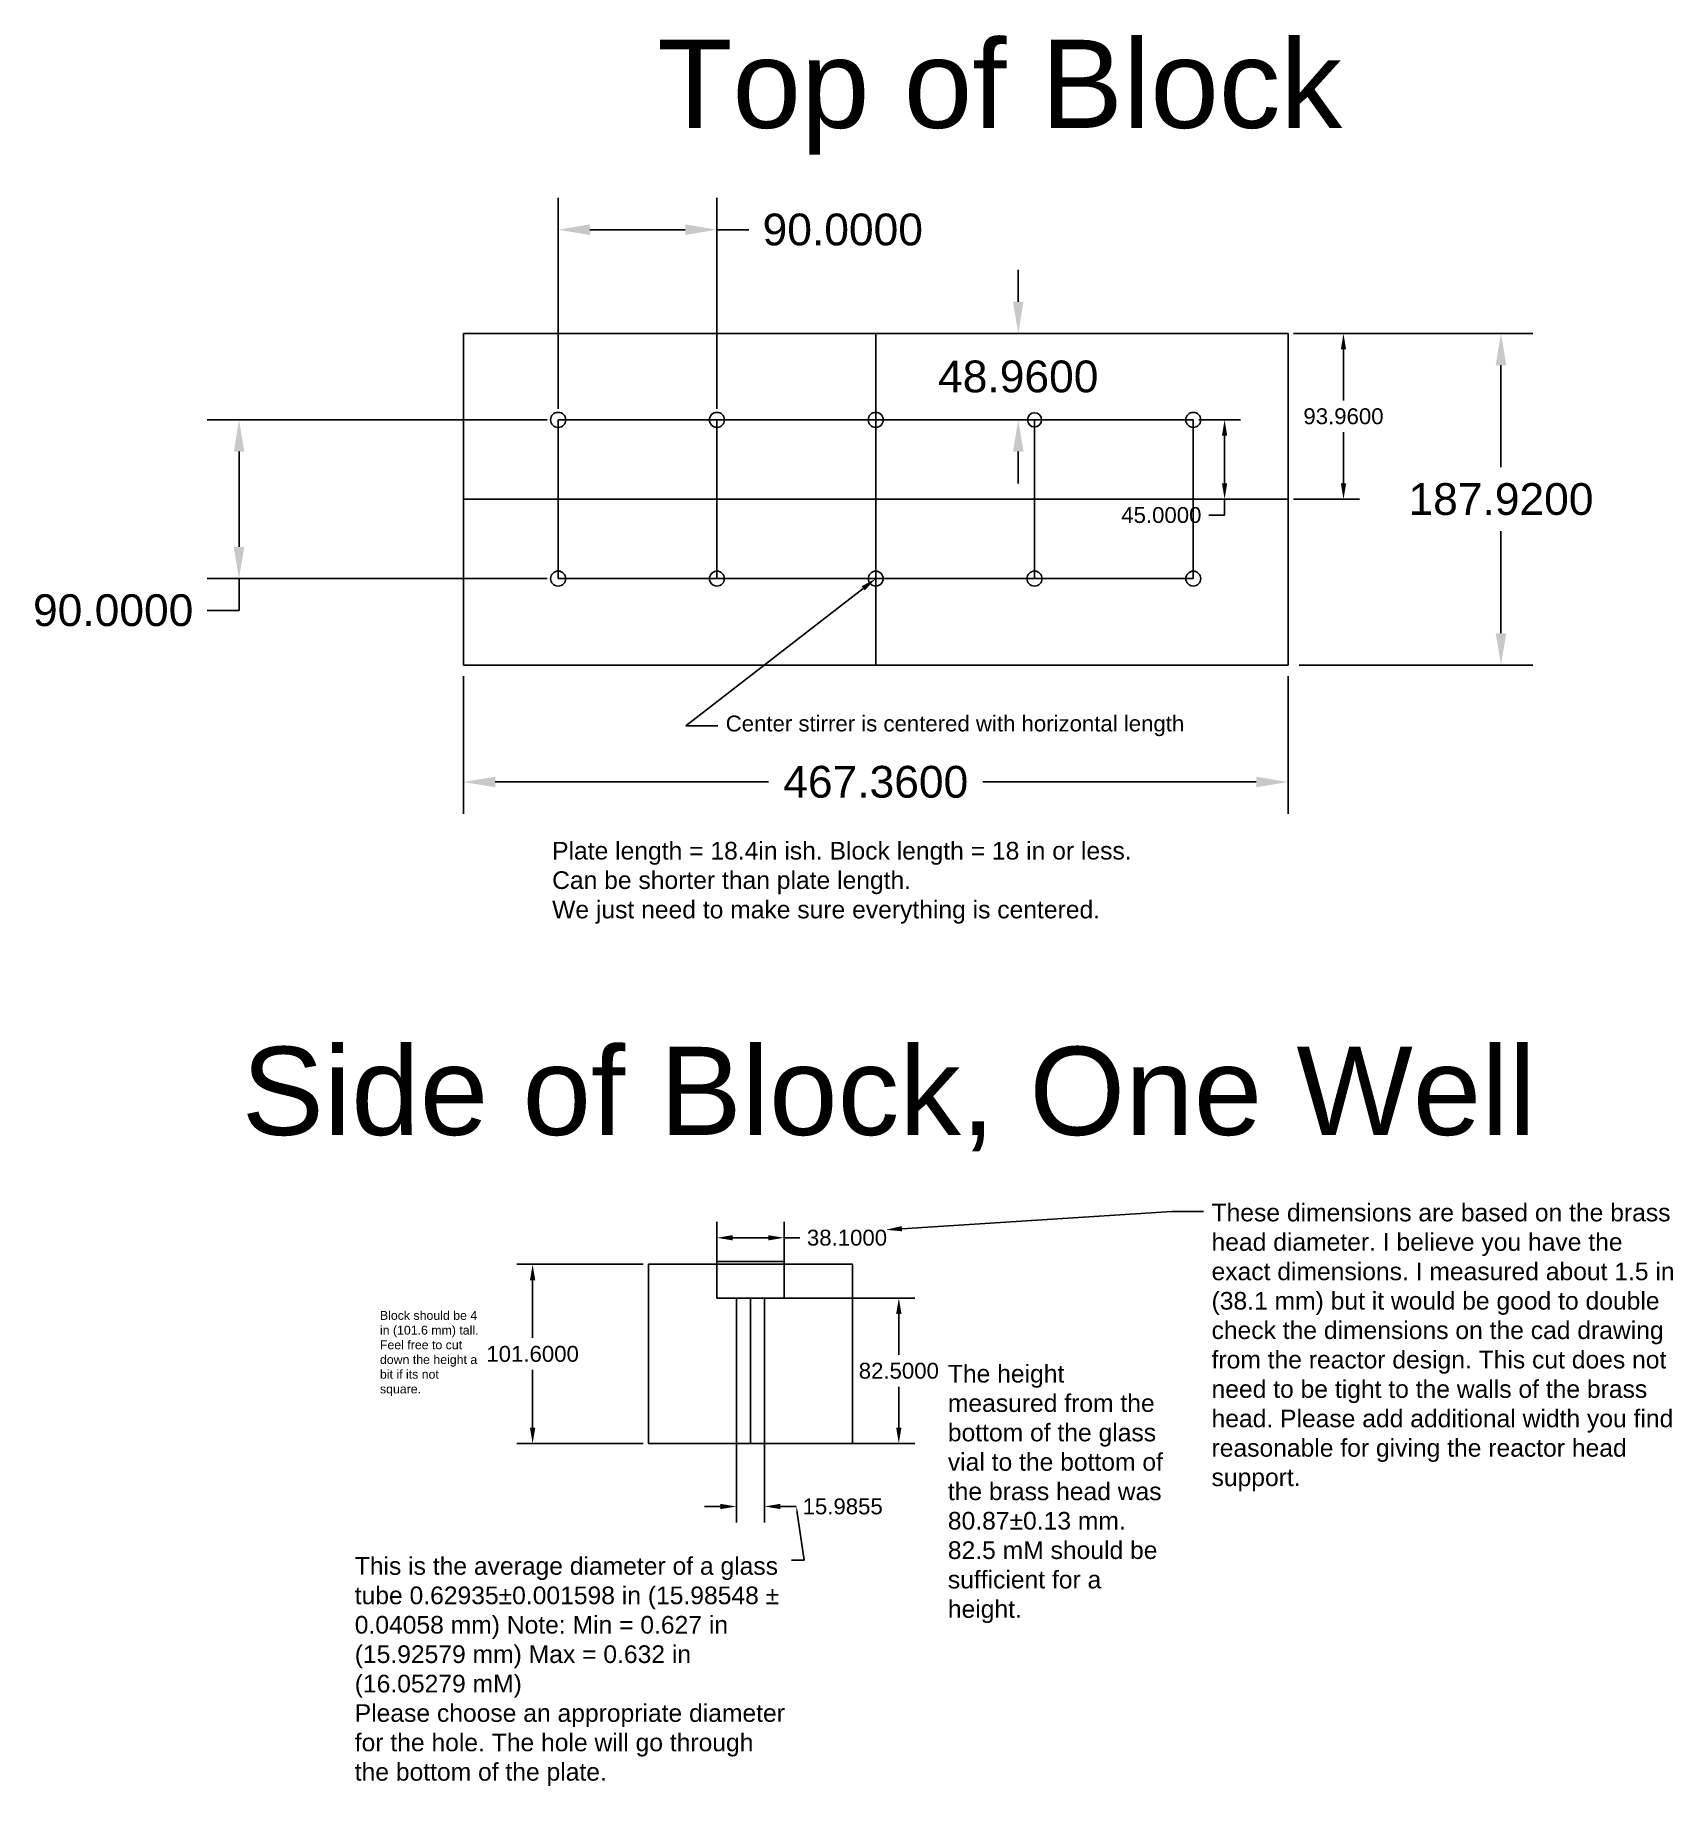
# Model space of a CAD drawing. Header units: inches. Extents: x -220 to 708, y -796 to 197.
import ezdxf
from ezdxf import colors
from ezdxf.entities.mleader import LeaderData, LeaderLine
from ezdxf.math import Vec2, Vec3

# ---------------------------------------------------------------- set-up
doc = ezdxf.new("R2010")
doc.units = ezdxf.units.IN
doc.header["$MEASUREMENT"] = 0
doc.styles.get("Standard").update_dxf_attribs({"font": 'Arial.ttf'})
doc.dimstyles.get("Standard").update_dxf_attribs({"dimtxt": 0.18, "dimasz": 0.18, "dimexe": 0.18, "dimexo": 0.0625, "dimgap": 0.09, "dimtad": 0, "dimtih": 1, "dimtoh": 1, "dimdec": 4, "dimzin": 0, "dimdsep": 46, "dimtxsty": 'Standard', "dimcen": 0.09, "dimadec": 0, "dimazin": 0, "dimtfac": 1, "dimtdec": 4, "dimtofl": 0, "dimtmove": 0, "dimatfit": 3, "dimfxl": 1, "dimtolj": 1, "dimtzin": 0, "dimarcsym": 0})

# ---------------------------------------------------------------- blocks, each defined once
blk = doc.blocks.new('*D2')
at = {"color": 0, "lineweight": -2, "transparency": 16777216}
for p, q in [((496.25, 27.48), (628.71, 27.48)), ((610.71, 9.48), (610.71, -48.36)), ((610.71, -142.44), (610.71, -84.6)), ((496.25, -160.44), (628.71, -160.44))]:
    blk.add_line(p, q, dxfattribs=at)
at = {"color": 0, "transparency": 16777216}
for points in [[(607.71, 9.48), (613.71, 9.48), (610.71, 27.48)], [(607.71, -142.44), (613.71, -142.44), (610.71, -160.44)]]:
    blk.add_solid(points, dxfattribs=at)
at = {"layer": 'Defpoints', "color": 0, "transparency": 16777216}
for p in [(490, 27.48), (490, -160.44), (610.71, -160.44)]:
    blk.add_point(p, dxfattribs=at)
at = {"color": 0, "transparency": 16777216, "insert": (610.71, -66.48), "char_height": 18, "attachment_point": 5}
blk.add_mtext('\\A1;187.9200', dxfattribs=at)
blk = doc.blocks.new('*D3')
at = {"color": 0, "lineweight": -2, "transparency": 16777216}
for p, q in [((337.1, 45.48), (337.1, 63.48)), ((262.57, 27.48), (355.1, 27.48)), ((262.57, -21.48), (355.1, -21.48)), ((337.1, -39.48), (337.1, -57.48))]:
    blk.add_line(p, q, dxfattribs=at)
at = {"color": 0, "transparency": 16777216}
for points in [[(334.1, 45.48), (340.1, 45.48), (337.1, 27.48)], [(334.1, -39.48), (340.1, -39.48), (337.1, -21.48)]]:
    blk.add_solid(points, dxfattribs=at)
at = {"layer": 'Defpoints', "color": 0, "transparency": 16777216}
for p in [(256.32, 27.48), (256.32, -21.48), (337.1, -21.48)]:
    blk.add_point(p, dxfattribs=at)
at = {"color": 0, "transparency": 16777216, "insert": (337.1, 3), "char_height": 18, "attachment_point": 5}
blk.add_mtext('\\A1;48.9600', dxfattribs=at)
blk = doc.blocks.new('*D4')
at = {"color": 0, "lineweight": -2, "transparency": 16777216}
for p, q in [((76.32, -15.23), (76.32, 104.29)), ((166.32, -15.23), (166.32, 104.29)), ((94.32, 86.29), (148.32, 86.29)), ((166.32, 86.29), (184.32, 86.29))]:
    blk.add_line(p, q, dxfattribs=at)
at = {"color": 0, "transparency": 16777216}
for points in [[(94.32, 89.29), (94.32, 83.29), (76.32, 86.29)], [(148.32, 89.29), (148.32, 83.29), (166.32, 86.29)]]:
    blk.add_solid(points, dxfattribs=at)
at = {"layer": 'Defpoints', "color": 0, "transparency": 16777216}
for p in [(166.32, 86.29), (76.32, -21.48), (166.32, -21.48)]:
    blk.add_point(p, dxfattribs=at)
at = {"color": 0, "transparency": 16777216, "insert": (237.64, 86.29), "char_height": 18, "attachment_point": 5}
blk.add_mtext('\\A1;90.0000', dxfattribs=at)
blk = doc.blocks.new('*D5')
at = {"color": 0, "lineweight": -2, "transparency": 16777216}
for p, q in [((70.07, -21.48), (-122.58, -21.48)), ((-104.58, -39.48), (-104.58, -93.48)), ((70.07, -111.48), (-122.58, -111.48)), ((-104.58, -111.48), (-104.58, -129.48)), ((-104.58, -129.48), (-122.58, -129.48))]:
    blk.add_line(p, q, dxfattribs=at)
at = {"color": 0, "transparency": 16777216}
for points in [[(-107.58, -39.48), (-101.58, -39.48), (-104.58, -21.48)], [(-107.58, -93.48), (-101.58, -93.48), (-104.58, -111.48)]]:
    blk.add_solid(points, dxfattribs=at)
at = {"layer": 'Defpoints', "color": 0, "transparency": 16777216}
for p in [(76.32, -21.48), (-104.58, -111.48), (76.32, -111.48)]:
    blk.add_point(p, dxfattribs=at)
at = {"color": 0, "transparency": 16777216, "insert": (-175.9, -129.48), "char_height": 18, "attachment_point": 5}
blk.add_mtext('\\A1;90.0000', dxfattribs=at)
blk = doc.blocks.new('*D7')
at = {"color": 0, "lineweight": -2, "transparency": 16777216}
for p, q in [((22.64, -166.69), (22.64, -244.73)), ((490, -166.69), (490, -244.73)), ((40.64, -226.73), (195.63, -226.73)), ((472, -226.73), (317.01, -226.73))]:
    blk.add_line(p, q, dxfattribs=at)
at = {"color": 0, "transparency": 16777216}
for points in [[(40.64, -223.73), (40.64, -229.73), (22.64, -226.73)], [(472, -223.73), (472, -229.73), (490, -226.73)]]:
    blk.add_solid(points, dxfattribs=at)
at = {"layer": 'Defpoints', "color": 0, "transparency": 16777216}
for p in [(22.64, -160.44), (490, -160.44), (490, -226.73)]:
    blk.add_point(p, dxfattribs=at)
at = {"color": 0, "transparency": 16777216, "insert": (256.32, -226.73), "char_height": 18, "attachment_point": 5}
blk.add_mtext('\\A1;467.3600', dxfattribs=at)
blk = doc.blocks.new('*D8')
at = {"color": 0, "lineweight": -2, "transparency": 16777216}
for p, q in [((439.44, -21.48), (463.04, -21.48)), ((454.04, -30.48), (454.04, -57.48)), ((439.44, -66.48), (463.04, -66.48)), ((454.04, -66.48), (454.04, -75.48)), ((454.04, -75.48), (445.04, -75.48))]:
    blk.add_line(p, q, dxfattribs=at)
at = {"color": 0, "transparency": 16777216}
for points in [[(452.54, -30.48), (455.54, -30.48), (454.04, -21.48)], [(452.54, -57.48), (455.54, -57.48), (454.04, -66.48)]]:
    blk.add_solid(points, dxfattribs=at)
at = {"layer": 'Defpoints', "color": 0, "transparency": 16777216}
for p in [(436.32, -21.48), (436.32, -66.48), (454.04, -66.48)]:
    blk.add_point(p, dxfattribs=at)
at = {"color": 0, "transparency": 16777216, "insert": (418.2, -75.48), "char_height": 9, "attachment_point": 5}
blk.add_mtext('\\A1;45.0000', dxfattribs=at)
blk = doc.blocks.new('*D9')
at = {"color": 0, "lineweight": -2, "transparency": 16777216}
for p, q in [((493.12, 27.48), (530.44, 27.48)), ((521.44, 18.48), (521.44, -10.44)), ((521.44, -57.48), (521.44, -28.56)), ((493.12, -66.48), (530.44, -66.48))]:
    blk.add_line(p, q, dxfattribs=at)
at = {"color": 0, "transparency": 16777216}
for points in [[(519.94, 18.48), (522.94, 18.48), (521.44, 27.48)], [(519.94, -57.48), (522.94, -57.48), (521.44, -66.48)]]:
    blk.add_solid(points, dxfattribs=at)
at = {"layer": 'Defpoints', "color": 0, "transparency": 16777216}
for p in [(490, 27.48), (490, -66.48), (521.44, -66.48)]:
    blk.add_point(p, dxfattribs=at)
at = {"color": 0, "transparency": 16777216, "insert": (521.44, -19.5), "char_height": 9, "attachment_point": 5}
blk.add_mtext('\\A1;93.9600', dxfattribs=at)
blk = doc.blocks.new('*D11')
at = {"color": 0, "lineweight": -2, "transparency": 16777216}
for p, q in [((124.43, -500.09), (52.84, -500.09)), ((61.84, -509.09), (61.84, -541.83)), ((61.84, -592.69), (61.84, -559.95)), ((124.43, -601.69), (52.84, -601.69))]:
    blk.add_line(p, q, dxfattribs=at)
at = {"color": 0, "transparency": 16777216}
for points in [[(60.34, -509.09), (63.34, -509.09), (61.84, -500.09)], [(60.34, -592.69), (63.34, -592.69), (61.84, -601.69)]]:
    blk.add_solid(points, dxfattribs=at)
at = {"layer": 'Defpoints', "color": 0, "transparency": 16777216}
for p in [(127.56, -500.09), (61.84, -601.69), (127.56, -601.69)]:
    blk.add_point(p, dxfattribs=at)
at = {"color": 0, "transparency": 16777216, "insert": (61.84, -550.89), "char_height": 9, "attachment_point": 5}
blk.add_mtext('\\A1;101.6000', dxfattribs=at)
blk = doc.blocks.new('*D12')
at = {"color": 0, "lineweight": -2, "transparency": 16777216}
for p, q in [((166.26, -516.07), (166.26, -476.04)), ((204.36, -516.07), (204.36, -476.04)), ((175.26, -485.04), (195.36, -485.04)), ((204.36, -485.04), (213.36, -485.04))]:
    blk.add_line(p, q, dxfattribs=at)
at = {"color": 0, "transparency": 16777216}
for points in [[(175.26, -483.54), (175.26, -486.54), (166.26, -485.04)], [(195.36, -483.54), (195.36, -486.54), (204.36, -485.04)]]:
    blk.add_solid(points, dxfattribs=at)
at = {"layer": 'Defpoints', "color": 0, "transparency": 16777216}
for p in [(204.36, -485.04), (166.26, -519.19), (204.36, -519.19)]:
    blk.add_point(p, dxfattribs=at)
at = {"color": 0, "transparency": 16777216, "insert": (240.02, -485.04), "char_height": 9, "attachment_point": 5}
blk.add_mtext('\\A1;38.1000 ', dxfattribs=at)
blk = doc.blocks.new('*D13')
at = {"color": 0, "lineweight": -2, "transparency": 16777216}
for p, q in [((188.43, -519.19), (278.4, -519.19)), ((269.4, -528.19), (269.4, -551.38)), ((269.4, -592.69), (269.4, -569.5)), ((188.43, -601.69), (278.4, -601.69))]:
    blk.add_line(p, q, dxfattribs=at)
at = {"color": 0, "transparency": 16777216}
for points in [[(267.9, -528.19), (270.9, -528.19), (269.4, -519.19)], [(267.9, -592.69), (270.9, -592.69), (269.4, -601.69)]]:
    blk.add_solid(points, dxfattribs=at)
at = {"layer": 'Defpoints', "color": 0, "transparency": 16777216}
for p in [(185.31, -519.19), (185.31, -601.69), (269.4, -601.69)]:
    blk.add_point(p, dxfattribs=at)
at = {"color": 0, "transparency": 16777216, "insert": (269.4, -560.44), "char_height": 9, "attachment_point": 5}
blk.add_mtext('\\A1;82.5000', dxfattribs=at)
blk = doc.blocks.new('*D14')
at = {"color": 0, "lineweight": -2, "transparency": 16777216}
for p, q in [((177.31, -563.57), (177.31, -646.33)), ((193.3, -563.57), (193.3, -646.33)), ((168.31, -637.33), (159.31, -637.33)), ((202.3, -637.33), (211.3, -637.33))]:
    blk.add_line(p, q, dxfattribs=at)
at = {"color": 0, "transparency": 16777216}
for points in [[(168.31, -635.83), (168.31, -638.83), (177.31, -637.33)], [(202.3, -635.83), (202.3, -638.83), (193.3, -637.33)]]:
    blk.add_solid(points, dxfattribs=at)
at = {"layer": 'Defpoints', "color": 0, "transparency": 16777216}
for p in [(177.31, -560.44), (193.3, -560.44), (193.3, -637.33)]:
    blk.add_point(p, dxfattribs=at)
at = {"color": 0, "transparency": 16777216, "insert": (237.59, -637.33), "char_height": 9, "attachment_point": 5}
blk.add_mtext('\\A1;15.9855', dxfattribs=at)

msp = doc.modelspace()

# ---------------------------------------------------------------- linework, layer by layer
for p, q in [((22.6379, 27.4783), (22.6379, -160.4417)), ((22.6379, 27.4783), (489.9979, 27.4783)), ((256.3179, 27.4783), (256.3179, -160.4417)), ((489.9979, -160.4417), (489.9979, 27.4783)), ((76.3179, -21.4817), (166.3179, -21.4817)), ((76.3179, -111.4817), (76.3179, -21.4817)), ((166.3179, -21.4817), (256.3179, -21.4817)), ((166.3179, -21.4817), (166.3179, -111.4817)), ((256.3179, -21.4817), (346.3179, -21.4817)), ((256.3179, -21.4817), (256.3179, -111.4817)), ((346.3179, -21.4817), (436.3179, -21.4817)), ((346.3179, -21.4817), (346.3179, -111.4817)), ((436.3179, -21.4817), (436.3179, -111.4817)), ((22.6379, -66.4817), (489.9979, -66.4817)), ((76.3179, -66.4817), (436.3179, -66.4817)), ((166.3179, -111.4817), (76.3179, -111.4817)), ((256.3179, -111.4817), (166.3179, -111.4817)), ((346.3179, -111.4817), (256.3179, -111.4817)), ((436.3179, -111.4817), (346.3179, -111.4817)), ((22.6379, -160.4417), (489.9979, -160.4417)), ((127.55924, -500.09081), (127.55924, -601.69081)), ((127.55924, -500.09081), (243.054, -500.09081)), ((166.25662, -498.49081), (204.35662, -498.49081)), ((166.25662, -498.49081), (166.25662, -519.19081)), ((204.35662, -498.49081), (204.35662, -519.19081)), ((243.054, -601.69081), (243.054, -500.09081)), ((204.35662, -519.19081), (166.25662, -519.19081)), ((177.31388, -519.19081), (193.29936, -519.19081)), ((177.31388, -519.19081), (177.31388, -601.69081)), ((185.30662, -519.19081), (185.30662, -601.69081)), ((193.29936, -519.19081), (193.29936, -601.69081)), ((127.55924, -601.69081), (243.054, -601.69081))]:
    msp.add_line(p, q)
for centre, radius in [((76.3179, -21.4817), 4.25), ((166.3179, -21.4817), 4.25), ((256.3179, -21.4817), 4.25), ((346.3179, -21.4817), 4.0078), ((436.3179, -21.4817), 4.25), ((76.3179, -111.4817), 4.25), ((166.3179, -111.4817), 4.25), ((256.3179, -111.4817), 4.25), ((346.3179, -111.4817), 4.25), ((436.3179, -111.4817), 4.25)]:
    msp.add_circle(centre, radius)

# ---------------------------------------------------------------- texts
at = {"attachment_point": 1}
for s, width, heights, insert, char_height in [('Top of Block', 395.3761854, [0], (132.45435, 193.9515), 50), ('Side of Block, One Well', 756.0368294, [68.89866], (-103.05332, -376.78746), 50), ('{\\C6;This is the average diameter of a glass tube 0.62935±0.001598 in (15.98548 ± 0.04058 mm) Note: Min = 0.627 in (15.92579 mm) Max = 0.632 in (16.05279 mM)\\PPlease choose an appropriate diameter for the hole. The hole will go through the bottom of the plate.}', 244.2986787, [0], (-38.97668, -666.02467), 10)]:
    msp.add_mtext_dynamic_manual_height_columns(s, width=width, gutter_width=1, heights=heights, dxfattribs=dict(at, insert=insert, char_height=char_height))
at = {"color": 6, "attachment_point": 1}
for s, width, insert, char_height in [('Plate length = 18.4in ish. Block length = 18 in or less. \\PCan be shorter than plate length. \\PWe just need to make sure everything is centered.', 429.7049264, (72.89767, -260.67635), 10), ('Block should be 4 in (101.6 mm) tall. Feel free to cut down the height a bit if its not square.', 56.2964843, (-24.70172, -526.55365), 5)]:
    msp.add_mtext_dynamic_manual_height_columns(s, width=width, gutter_width=1, heights=[0], dxfattribs=dict(at, insert=insert, char_height=char_height))
at = {"color": 6, "insert": (446.66085, -465.74168), "char_height": 10, "width": 264.1576348, "attachment_point": 1}
msp.add_mtext('These dimensions are based on the brass head diameter. I believe you have the exact dimensions. I measured about 1.5 in (38.1 mm) but it would be good to double check the dimensions on the cad drawing from the reactor design. This cut does not need to be tight to the walls of the brass head. Please add additional width you find reasonable for giving the reactor head support.', dxfattribs=at)
at = {"color": 3, "insert": (297.19593, -557.06388), "char_height": 10, "attachment_point": 1}
msp.add_mtext_dynamic_manual_height_columns('\\pxt54;The height measured from the bottom of the glass vial to the bottom of the brass head was 80.87±0.13 mm. 82.5 mM should be sufficient for a height.', width=128.007525, gutter_width=1, heights=[0], dxfattribs=at)

# ---------------------------------------------------------------- dimensions: what is measured, and where the dimension line sits
at = {"color": 3}
dim = msp.add_linear_dim(base=(166.3179, 86.29133), p1=(76.3179, -21.4817), p2=(166.3179, -21.4817), dimstyle='Standard', override={"dimscale": 100}, dxfattribs=at)
dim.commit()
dim.dimension.update_dxf_attribs({"geometry": '*D4', "text_midpoint": (237.64259, 86.29133)})
dim = msp.add_linear_dim(base=(337.10222, -21.4817), p1=(256.3179, 27.4783), p2=(256.3179, -21.4817), angle=90, dimstyle='Standard', override={"dimscale": 100}, dxfattribs=at)
dim.commit()
dim.dimension.update_dxf_attribs({"geometry": '*D3', "text_midpoint": (337.10222, 2.9983), "dimtype": 160})
for base, p1, p2, override, picture, middle in [((610.71178, -160.4417), (489.9979, 27.4783), (489.9979, -160.4417), {"dimscale": 100}, '*D2', (610.71178, -66.4817)), ((521.44096, -66.4817), (489.9979, 27.4783), (489.9979, -66.4817), {"dimscale": 50}, '*D9', (521.44096, -19.5017)), ((-104.57599, -111.4817), (76.3179, -21.4817), (76.3179, -111.4817), {"dimscale": 100}, '*D5', (-175.90068, -129.4817)), ((454.04337, -66.4817), (436.3179, -21.4817), (436.3179, -66.4817), {"dimscale": 50}, '*D8', (418.19685, -75.4817)), ((269.40491, -601.69081), (185.30662, -519.19081), (185.30662, -601.69081), {"dimscale": 50}, '*D13', (269.40491, -560.44081))]:
    dim = msp.add_linear_dim(base=base, p1=p1, p2=p2, angle=90, dimstyle='Standard', override=override, dxfattribs=at)
    dim.commit()
    dim.dimension.update_dxf_attribs({"geometry": picture, "text_midpoint": middle})
at = {"color": 6}
dim = msp.add_linear_dim(base=(489.9979, -226.7308), p1=(22.6379, -160.4417), p2=(489.9979, -160.4417), dimstyle='Standard', override={"dimscale": 100}, dxfattribs=at)
dim.commit()
dim.dimension.update_dxf_attribs({"geometry": '*D7', "text_midpoint": (256.3179, -226.7308)})
dim = msp.add_linear_dim(base=(204.35662, -485.04458), p1=(166.25662, -519.19081), p2=(204.35662, -519.19081), text='<> ', dimstyle='Standard', override={"dimscale": 50}, dxfattribs=at)
dim.commit()
dim.dimension.update_dxf_attribs({"geometry": '*D12', "text_midpoint": (240.01897, -485.04458)})
dim = msp.add_linear_dim(base=(61.84361, -601.69081), p1=(127.55924, -500.09081), p2=(127.55924, -601.69081), angle=90, dimstyle='Standard', override={"dimscale": 50}, dxfattribs=at)
dim.commit()
dim.dimension.update_dxf_attribs({"geometry": '*D11', "text_midpoint": (61.84361, -550.89081)})
dim = msp.add_linear_dim(base=(193.29936, -637.32929), p1=(177.31388, -560.44081), p2=(193.29936, -560.44081), dimstyle='Standard', override={"dimscale": 50}, dxfattribs=at)
dim.commit()
dim.dimension.update_dxf_attribs({"geometry": '*D14', "text_midpoint": (237.59336, -637.32929), "dimtype": 160})

# ---------------------------------------------------------------- leaders
ml = msp.add_multileader_mtext('Standard', dxfattribs=at)
ml.set_content('{\\C6;Center stirrer is centered with horizontal length}', color=6)
ml.set_leader_properties()
ml.build(insert=Vec2(0, 0))
ml.multileader.update_dxf_attribs({"dogleg_length": 0.36, "arrow_head_size": 9, "scale": 50})
ctx = ml.context
ctx.base_point, ctx.scale, ctx.char_height, ctx.arrow_head_size, ctx.landing_gap_size, ctx.plane_origin = Vec3(166.77557, -194.86072), 50, 9, 9, 4.5, Vec3(256.3179, -111.4817)
notes = []
notes.append((ctx, [(0, (1, 1, 0), (148.77557, -194.86072), (1, 0), 18, [(0, [(256.3179, -111.4817)], 0, [])])]))
ctx.mtext.insert, ctx.mtext.flow_direction = Vec3(171.27557, -189.0715), 5
ml = msp.add_multileader_mtext('Standard', dxfattribs=at)
ml.set_content('', color=6)
ml.set_leader_properties()
ml.build(insert=Vec2(0, 0))
ml.multileader.update_dxf_attribs({"dogleg_length": 0.36, "arrow_head_size": 9, "scale": 50})
ctx = ml.context
ctx.base_point, ctx.scale, ctx.char_height, ctx.arrow_head_size, ctx.landing_gap_size, ctx.plane_origin = Vec3(442.16085, -470.24168), 50, 9, 9, 4.5, Vec3(217.85662, -480.48319)
notes.append((ctx, [(0, (1, 1, 0), (424.16085, -470.24168), (1, 0), 18, [(0, [(262.18131, -480.48319)], 0, [])])]))
ctx.mtext.insert, ctx.mtext.flow_direction = Vec3(446.66085, -465.74168), 5
ml = msp.add_multileader_mtext('Standard', dxfattribs=at)
ml.set_content('', color=6)
ml.set_leader_properties()
ml.build(insert=Vec2(0, 0))
ml.multileader.update_dxf_attribs({"dogleg_length": 0.36, "arrow_head_size": 3.6, "scale": 20})
ctx = ml.context
ctx.base_point, ctx.scale, ctx.char_height, ctx.arrow_head_size, ctx.landing_gap_size, ctx.plane_origin = Vec3(204.99936, -667.80685), 20, 3.6, 3.6, 1.8, Vec3(268.2819, -666.02467)
ctx.text_align_type = 2
notes.append((ctx, [(0, (1, 1, 0), (215.79936, -667.80685), (-1, 0), 7.2, [(0, [(211.29936, -637.32929)], 0, [])])]))
ctx.mtext.insert, ctx.mtext.alignment, ctx.mtext.flow_direction = Vec3(206.79936, -666.00685), 3, 5
for ctx, leaders in notes:
    for number, flags, end, landing, length, lines in leaders:
        leader = LeaderData()
        leader.index, (leader.has_last_leader_line, leader.has_dogleg_vector, leader.attachment_direction) = number, flags
        leader.last_leader_point, leader.dogleg_vector, leader.dogleg_length = Vec3(end), Vec3(landing), length
        for number, points, colour, breaks in lines:
            line = LeaderLine()
            line.index, line.vertices, line.color, line.breaks = number, Vec3.list(points), colors.encode_raw_color(colour), breaks
            leader.lines.append(line)
        ctx.leaders.append(leader)

doc.saveas('drawing.dxf')
